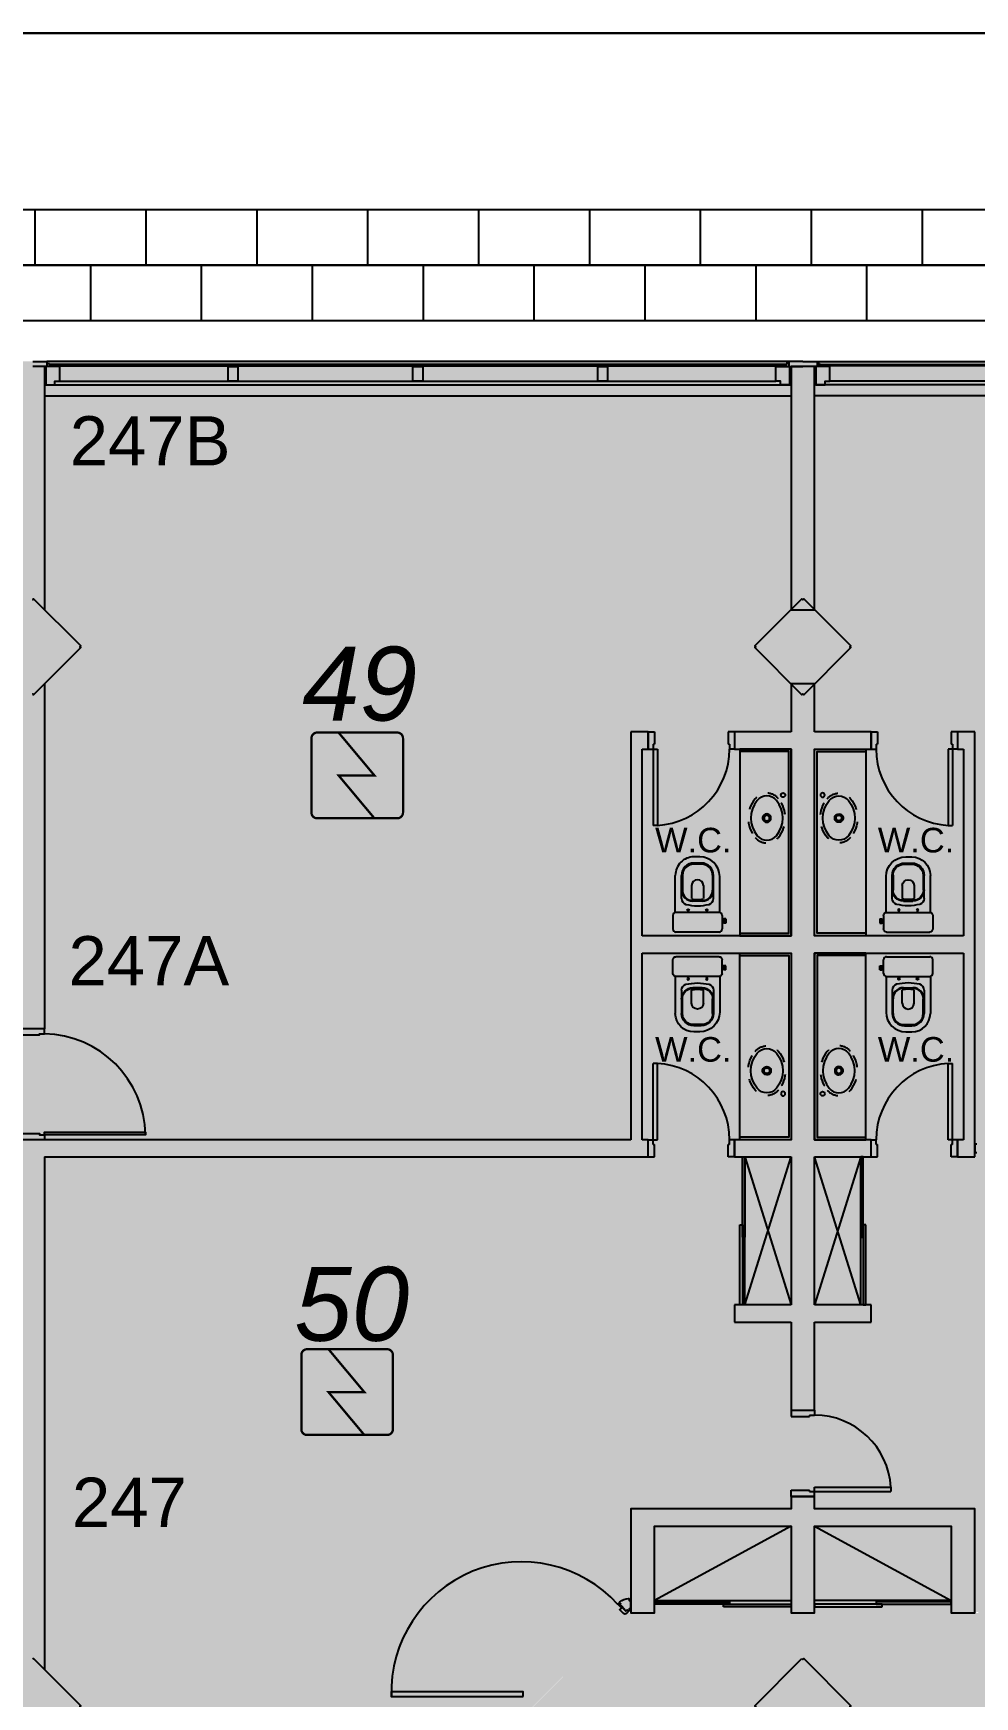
# Model space of a CAD drawing. Header units: metres. Extents: x -331 to 2982, y 362 to 2539.
# Drawn here: x 857.75 to 865.39, y 1926.89 to 1940.39 of the extents above; entities that cross this region are included whole.
import ezdxf

# ---------------------------------------------------------------- set-up
doc = ezdxf.new("R2010")
doc.units = ezdxf.units.M
doc.linetypes.add('XR_BL2_3 PAV$0$CONTINUOUS', pattern=[0])
doc.linetypes.add('XR_BL2_3 PAV$0$HIDDEN', pattern=[0.375, 0.25, -0.125])
doc.layers.add('_corredores', color=251, linetype='Continuous', plot=False)
doc.layers.add('_salas', color=251, linetype='Continuous', plot=False)
for name, color, linetype in [('ALV', 251, 'Continuous'), ('CX', 251, 'Continuous'), ('Det', 251, 'Continuous'), ('DET. FUMAÇA', 1, 'Continuous'), ('Detector_antigo', 84, 'Continuous'), ('Est', 251, 'Continuous'), ('Mob', 251, 'Continuous'), ('Texto_Salas', 251, 'Continuous'), ('vid', 251, 'Continuous')]:
    doc.layers.add(name, color=color, linetype=linetype)
doc.layers.add('Botoeira_antiga', color=74, linetype='Continuous', lineweight=30)
doc.styles.add('ARIAL', font='arial.ttf')
doc.styles.add('X3G_ENTITY_1416BAE9', font='arial.ttf', dxfattribs={"height": 0.6})
doc.styles.add('X3G_ENTITY_142281B2', font='arial.ttf', dxfattribs={"height": 0.4})
doc.styles.add('X3G_ENTITY_142281B3', font='arial.ttf', dxfattribs={"height": 0.4})
doc.styles.add('X3G_ENTITY_142281B4', font='arial.ttf', dxfattribs={"height": 0.4})

# ---------------------------------------------------------------- blocks, each defined once
blk = doc.blocks.new('XR_BL2_3 PAV$0$VOG13')
at = {"layer": 'Mob'}
for p, q in [((-23, -8.8), (-21.5, -8.8)), ((-23, -12.2), (-23, -8.8)), ((-23, -12.2), (-21.5, -12.2)), ((-21.5, -12.2), (-21.5, -8.8)), ((-21.5, -9), (-20, -9)), ((-21.5, -12), (-20, -12)), ((-20, -15), (-20, -4)), ((-17.5, -1.5), (17.5, -1.5)), ((20, -15), (20, -4)), ((-18, -17.4), (-18, -46.5)), ((-17.5, -17.5), (17.5, -17.5)), ((-3.8, -26.7), (3.8, -26.7)), ((18, -17.4), (18, -47.5)), ((-13, -28.6), (-13, -35.9)), ((-13, -35.9), (-13, -47.5)), ((-12.2, -47.6), (-12.2, -35.6)), ((-4.8, -39.2), (-4.8, -28.6)), ((-3.8, -27.1), (3.8, -27.1)), ((4.8, -39.2), (4.8, -28.6)), ((12.2, -47.6), (12.2, -35.6)), ((13, -28.6), (13, -35.9)), ((13, -35.9), (13, -47.5)), ((-3.3, -56.6), (3.2, -56.6)), ((-3, -57.5), (3, -57.5)), ((-2, -62.5), (3, -62.5))]:
    blk.add_line(p, q, dxfattribs=at)
for centre in [(-7.5, -19.4), (7.5, -19.4)]:
    blk.add_circle(centre, 0.75, dxfattribs=at)
for centre, radius, start, end in [((-17.5, -4), 2.5, 90, 180), ((17.5, -4), 2.5, 0, 90), ((-17.5, -15), 2.5, 180, 270), ((-7.8, -28.7), 5.19, 109.3784, 179.5279), ((-3.8, -35.9), 9.2, 90, 180), ((5.6, -107.1), 84.6, 93.7724, 100.2788), ((-5.6, -107.1), 84.6, 79.7212, 86.2276), ((3.8, -35.9), 9.2, 0, 90), ((7.8, -28.7), 5.19, 0.4721, 70.6216), ((17.5, -15), 2.5, 270, 0), ((-3.8, -35.6), 8.5, 90, 180), ((-0.9, -40.3), 12.4, 85.9075, 108.4979), ((0, -39.2), 4.8, 180, 0), ((0.9, -40.3), 12.4, 71.5021, 94.0925), ((3.8, -35.6), 8.5, 0, 90), ((-2, -46.5), 16, 180, 270), ((-3, -47.5), 10, 180, 270), ((-3.3, -47.6), 9, 180, 270), ((3, -47.5), 10, 270, 0), ((3, -47.5), 15, 270, 0), ((3.2, -47.6), 9, 270, 0)]:
    blk.add_arc(centre, radius, start, end, dxfattribs=at)
blk = doc.blocks.new('XR_BL2_3 PAV$0$CUB_EMB_L5917')
at = {"layer": 'Mob', "linetype": 'XR_BL2_3 PAV$0$HIDDEN', "ltscale": 0.05}
for points in [[(-0.157, 0.292, 0.471699), (-0.157, 0.103)], [(0.157, 0.292, 0.358975), (-0.157, 0.292)], [(0.157, 0.103, 0.472393), (0.157, 0.292)], [(-0.157, 0.103, 0.359179), (0.157, 0.103)]]:
    blk.add_lwpolyline(points, format="xyb", dxfattribs=at)
at = {"layer": 'Mob'}
for points in [[(-0.143, 0.276, 0.471701), (-0.143, 0.119)], [(0.143, 0.276, 0.358974), (-0.143, 0.276)], [(0.143, 0.119, 0.472527), (0.143, 0.276)], [(0, 0.22, 1), (0, 0.175)], [(0, 0.175, 1), (0, 0.22)], [(-0.143, 0.119, 0.359169), (0.143, 0.119)]]:
    blk.add_lwpolyline(points, format="xyb", dxfattribs=at)
blk.add_lwpolyline([(0.034, 0.198, 1.732057), (-0.017, 0.168, 0.577348)], format="xyb", close=True, dxfattribs=at)
blk.add_circle((0.187, 0.065), 0.0175, dxfattribs=at)
blk = doc.blocks.new('Detector de fumaça')
at = {"layer": 'DET. FUMAÇA', "linetype": 'Continuous', "lineweight": 15, "const_width": 0.0187}
blk.add_lwpolyline([(774.599, 539.816), (775.249, 539.816, -0.414214), (775.296, 539.769), (775.296, 539.167, -0.414214), (775.249, 539.12), (774.599, 539.12, -0.414214), (774.553, 539.167), (774.553, 539.769, -0.414214)], format="xyb", close=True, dxfattribs=at)
blk.add_lwpolyline([(774.773, 539.816), (775.064, 539.468), (774.773, 539.468), (775.064, 539.12)], dxfattribs=at)

msp = doc.modelspace()

# ---------------------------------------------------------------- hatches: boundary and pattern name
at = {"layer": '_corredores', "transparency": 33554508}
h = msp.add_hatch(color=256, dxfattribs=at)
h.dxf.hatch_style = 1
h.paths.add_polyline_path([(851.609, 1924.544), (870.379, 1924.544), (870.379, 1926.38), (870.189, 1926.38), (870.189, 1926.577), (870.003, 1926.764), (866.304, 1926.765), (866.288, 1926.731), (866.184, 1926.814), (865.422, 1927.574), (863.994, 1927.574), (862.566, 1927.574), (861.756, 1926.765), (861.72, 1926.765), (861.716, 1926.764), (861.703, 1926.763), (861.685, 1926.763), (858.091, 1926.765), (857.744, 1926.418), (857.397, 1926.765), (853.804, 1926.765), (853.788, 1926.731), (853.684, 1926.814), (852.922, 1927.574), (851.494, 1927.574), (849.748, 1927.574), (849.748, 1926.814), (849.608, 1926.814), (849.608, 1929.894), (841.234, 1929.894), (841.234, 1928.054), (840.474, 1928.054), (840.474, 1927.096), (840.756, 1926.814), (840.374, 1926.432), (840.042, 1926.765), (836.434, 1926.765), (836.419, 1926.731), (836.314, 1926.814), (835.553, 1927.574), (834.124, 1927.574), (832.696, 1927.574), (831.886, 1926.765), (831.85, 1926.765), (831.847, 1926.764), (831.833, 1926.763), (831.815, 1926.763), (828.221, 1926.765), (827.874, 1926.418), (827.528, 1926.765), (823.934, 1926.765), (823.918, 1926.731), (823.814, 1926.814), (823.052, 1927.574), (821.624, 1927.574), (820.195, 1927.574), (819.385, 1926.765), (819.35, 1926.765), (819.346, 1926.764), (819.333, 1926.763), (819.315, 1926.763), (815.721, 1926.765), (815.374, 1926.418), (815.027, 1926.765), (811.434, 1926.765), (811.418, 1926.731), (811.314, 1926.814), (810.552, 1927.574), (809.124, 1927.574), (807.695, 1927.574), (806.886, 1926.765), (806.85, 1926.765), (806.846, 1926.764), (806.833, 1926.763), (806.815, 1926.763), (803.221, 1926.765), (802.874, 1926.418), (802.527, 1926.765), (798.934, 1926.765), (798.918, 1926.731), (798.814, 1926.814), (798.052, 1927.574), (796.624, 1927.574), (795.195, 1927.574), (794.386, 1926.765), (794.35, 1926.765), (794.346, 1926.764), (794.333, 1926.763), (794.315, 1926.763), (790.721, 1926.765), (790.374, 1926.418), (790.027, 1926.765), (786.434, 1926.765), (786.418, 1926.731), (786.314, 1926.814), (785.552, 1927.574), (784.124, 1927.574), (782.696, 1927.574), (781.886, 1926.765), (781.85, 1926.765), (781.846, 1926.764), (781.833, 1926.763), (781.815, 1926.763), (778.221, 1926.765), (777.874, 1926.418), (777.527, 1926.765), (773.934, 1926.765), (773.918, 1926.731), (773.814, 1926.814), (773.052, 1927.574), (771.624, 1927.574), (770.196, 1927.574), (769.386, 1926.765), (769.35, 1926.765), (769.347, 1926.764), (769.333, 1926.763), (769.315, 1926.763), (765.615, 1926.764), (765.429, 1926.577), (765.429, 1926.38), (765.239, 1926.38), (765.239, 1924.544), (770.084, 1924.544), (770.084, 1914.631), (770.394, 1914.631), (770.394, 1905.511), (765.009, 1905.511), (765.009, 1910.811), (763.809, 1910.811), (763.809, 1905.511), (755.909, 1905.511), (755.909, 1910.811), (754.809, 1910.811), (754.809, 1905.511), (746.059, 1905.511), (746.059, 1901.896), (748.429, 1901.896), (748.429, 1903.596), (748.029, 1903.596), (748.029, 1903.796), (754.454, 1903.796), (754.454, 1903.596), (754.129, 1903.596), (754.129, 1901.896), (754.454, 1901.896), (754.454, 1901.696), (754.454, 1901.171), (757.954, 1901.171), (757.954, 1903.571), (757.954, 1903.771), (768.009, 1903.771), (768.009, 1903.751), (768.814, 1903.751), (768.814, 1895.791), (767.984, 1895.791), (767.984, 1895.771), (762.344, 1895.771), (761.069, 1895.771), (761.069, 1893.046), (754.154, 1893.046), (752.479, 1893.046), (752.479, 1860.521), (752.479, 1859.096), (752.479, 1857.621), (754.079, 1857.621), (754.079, 1860.546), (753.904, 1860.546), (753.904, 1863.421), (754.169, 1863.421), (754.169, 1887.631), (760.804, 1887.631), (760.804, 1887.721), (768.909, 1887.721), (770.309, 1887.721), (771.909, 1887.721), (773.009, 1887.721), (775.859, 1887.721), (775.859, 1886.621), (777.159, 1886.621), (777.159, 1887.721), (788.759, 1887.721), (788.759, 1886.621), (790.059, 1886.621), (790.059, 1887.721), (802.309, 1887.721), (804.009, 1887.721), (844.959, 1887.721), (844.959, 1887.896), (845.259, 1887.896), (845.259, 1887.543), (845.259, 1863.221), (807.109, 1863.221), (807.109, 1860.671), (807.109, 1860.571), (806.556, 1860.571), (806.556, 1858.751), (806.556, 1855.871), (806.556, 1855.143), (807.956, 1855.143), (807.956, 1857.121), (809.134, 1857.121), (809.134, 1860.671), (845.259, 1860.671), (845.259, 1855.977), (846.384, 1855.977), (846.384, 1856.871), (846.034, 1856.871), (846.034, 1856.971), (846.434, 1856.971), (846.434, 1860.671), (849.184, 1860.671), (849.184, 1856.971), (849.584, 1856.971), (849.584, 1856.871), (849.234, 1856.871), (849.234, 1855.977), (850.459, 1855.977), (850.459, 1860.671), (859.459, 1860.671), (859.459, 1863.221), (849.559, 1863.221), (849.559, 1888.221), (849.659, 1888.221), (849.659, 1887.721), (854.289, 1887.721), (854.289, 1895.621), (859.259, 1895.621), (859.259, 1905.521), (857.359, 1905.521), (857.359, 1905.621), (858.034, 1905.621), (858.034, 1908.221), (853.709, 1908.221), (853.709, 1908.184), (853.609, 1908.184), (853.609, 1910.121), (850.859, 1910.121), (850.86, 1912.861), (849.659, 1912.861), (849.659, 1908.921), (852.409, 1908.921), (852.409, 1903.771), (852.409, 1895.701), (852.409, 1890.371), (849.559, 1890.371), (849.559, 1908.921), (849.559, 1912.961), (852.259, 1912.961), (852.259, 1914.631), (851.609, 1914.631)])
h.paths.add_polyline_path([(845.929, 1914.631), (846.006, 1914.631), (846.006, 1905.511), (844.999, 1905.511), (844.999, 1909.911), (845.009, 1910.811), (843.809, 1910.811), (843.809, 1905.511), (835.009, 1905.511), (835.009, 1910.811), (833.809, 1910.811), (833.809, 1905.511), (825.009, 1905.511), (825.009, 1910.811), (823.809, 1910.811), (823.809, 1905.511), (815.009, 1905.511), (815.009, 1910.811), (813.809, 1910.811), (813.809, 1905.511), (805.009, 1905.511), (805.009, 1910.811), (803.809, 1910.811), (803.809, 1905.511), (795.009, 1905.511), (795.009, 1910.811), (793.809, 1910.811), (793.809, 1905.511), (785.009, 1905.511), (785.009, 1910.811), (783.809, 1910.811), (783.809, 1905.511), (775.009, 1905.511), (775.009, 1910.811), (773.979, 1910.811), (773.979, 1905.511), (773.194, 1905.511), (773.194, 1914.631), (773.124, 1914.631), (773.124, 1920.111), (775.144, 1920.111), (775.144, 1921.611), (775.124, 1921.611), (775.124, 1922.031), (773.624, 1922.031), (773.624, 1921.611), (773.164, 1921.611), (773.164, 1924.544), (845.929, 1924.543), (845.929, 1921.611), (845.469, 1921.611), (845.469, 1922.031), (843.969, 1922.031), (843.969, 1921.611), (843.949, 1920.111), (845.929, 1920.111)], flags=16)
h.paths.add_polyline_path([(851.494, 1926.432), (851.112, 1926.814), (851.494, 1927.196), (851.876, 1926.814)], flags=16)
h.paths.add_polyline_path([(845.244, 1926.432), (844.862, 1926.814), (845.244, 1927.196), (845.626, 1926.814)], flags=16)
h.paths.add_polyline_path([(845.119, 1903.801), (845.119, 1895.821), (845.259, 1895.821), (845.259, 1890.321), (839.659, 1890.321), (775.859, 1890.321), (772.984, 1890.321), (772.984, 1895.791), (771.754, 1895.791), (771.754, 1903.746), (773.099, 1903.746), (773.099, 1903.801)], flags=16)
h.paths.add_polyline_path([(834.506, 1926.814), (834.124, 1926.432), (833.742, 1926.814), (834.124, 1927.196)], flags=16)
h.paths.add_polyline_path([(863.612, 1926.814), (863.994, 1927.196), (864.376, 1926.814), (863.994, 1926.432)], flags=16)
h.paths.add_polyline_path([(845.259, 1895.821), (845.259, 1890.321), (839.659, 1890.321), (775.859, 1890.321), (772.984, 1890.321), (772.984, 1895.821), (775.859, 1895.821), (839.659, 1895.821)], flags=0)
h.paths.add_polyline_path([(822.006, 1926.814), (821.624, 1926.432), (821.242, 1926.814), (821.624, 1927.196)], flags=16)
h.paths.add_polyline_path([(809.506, 1926.814), (809.124, 1926.432), (808.742, 1926.814), (809.124, 1927.196)], flags=16)
h.paths.add_polyline_path([(797.006, 1926.814), (796.624, 1926.432), (796.242, 1926.814), (796.624, 1927.196)], flags=16)
h.paths.add_polyline_path([(784.506, 1926.814), (784.124, 1926.432), (783.742, 1926.814), (784.124, 1927.196)], flags=16)
h.paths.add_polyline_path([(772.006, 1926.814), (771.624, 1926.432), (771.242, 1926.814), (771.624, 1927.196)], flags=16)
edge = h.paths.add_edge_path(flags=16)
edge.add_line((767.555, 1893.924), (767.408, 1893.821))
edge.add_line((767.408, 1893.821), (767.203, 1894.065))
edge.add_line((767.203, 1894.065), (766.309, 1893.171))
edge.add_arc((765.909, 1892.771), 0.565, -45, 45, ccw=False)
edge.add_line((766.309, 1892.372), (767.203, 1891.477))
edge.add_line((767.203, 1891.477), (767.408, 1891.721))
edge.add_line((767.408, 1891.721), (767.555, 1891.618))
edge.add_arc((765.909, 1892.771), 2.01, 35, 325, ccw=False)
at = {"layer": '_salas', "transparency": 33554559}
h = msp.add_hatch(color=256, dxfattribs=at)
h.dxf.hatch_style = 1
h.paths.add_polyline_path([(870.379, 1937.729), (851.629, 1937.729), (851.629, 1939.284), (851.299, 1939.284), (851.299, 1937.729), (840.564, 1937.729), (840.564, 1939.284), (840.234, 1939.284), (840.234, 1937.729), (765.239, 1937.729), (765.239, 1926.38), (765.429, 1926.38), (765.429, 1926.577), (765.615, 1926.764), (769.35, 1926.765), (769.383, 1926.773), (769.434, 1926.814), (770.192, 1927.57), (770.205, 1927.583), (770.229, 1927.574), (771.624, 1927.574), (773.019, 1927.574), (773.043, 1927.583), (773.056, 1927.57), (773.814, 1926.814), (773.866, 1926.773), (773.898, 1926.765), (777.527, 1926.765), (777.867, 1926.425), (777.874, 1926.432), (778.221, 1926.765), (781.85, 1926.765), (781.882, 1926.773), (781.934, 1926.814), (782.692, 1927.57), (782.705, 1927.583), (782.729, 1927.574), (784.124, 1927.574), (785.519, 1927.574), (785.543, 1927.583), (785.556, 1927.57), (786.314, 1926.814), (786.365, 1926.773), (786.398, 1926.765), (790.027, 1926.765), (790.367, 1926.425), (790.374, 1926.432), (790.721, 1926.765), (794.35, 1926.765), (794.382, 1926.773), (794.434, 1926.814), (795.191, 1927.57), (795.205, 1927.583), (795.229, 1927.574), (796.624, 1927.574), (798.019, 1927.574), (798.043, 1927.583), (798.056, 1927.57), (798.814, 1926.814), (798.865, 1926.773), (798.898, 1926.765), (802.527, 1926.765), (802.867, 1926.425), (802.874, 1926.432), (803.221, 1926.765), (806.85, 1926.765), (806.882, 1926.773), (806.934, 1926.814), (807.691, 1927.57), (807.705, 1927.583), (807.729, 1927.574), (809.124, 1927.574), (810.519, 1927.574), (810.543, 1927.583), (810.556, 1927.57), (811.314, 1926.814), (811.365, 1926.773), (811.398, 1926.765), (815.027, 1926.765), (815.367, 1926.425), (815.374, 1926.432), (815.721, 1926.765), (819.35, 1926.765), (819.382, 1926.773), (819.434, 1926.814), (820.191, 1927.57), (820.204, 1927.583), (820.229, 1927.574), (821.624, 1927.574), (823.019, 1927.574), (823.043, 1927.583), (823.056, 1927.57), (823.814, 1926.814), (823.865, 1926.773), (823.898, 1926.765), (827.528, 1926.765), (827.867, 1926.425), (827.874, 1926.432), (828.221, 1926.765), (831.85, 1926.765), (831.883, 1926.773), (831.935, 1926.814), (832.692, 1927.57), (832.705, 1927.583), (832.729, 1927.574), (834.124, 1927.574), (835.519, 1927.574), (835.544, 1927.583), (835.557, 1927.57), (836.314, 1926.814), (836.366, 1926.773), (836.398, 1926.765), (840.042, 1926.765), (840.374, 1926.432), (840.756, 1926.814), (840.474, 1927.096), (840.474, 1928.054), (841.234, 1928.054), (841.234, 1929.894), (849.608, 1929.894), (849.608, 1926.814), (849.748, 1926.814), (849.748, 1927.574), (851.494, 1927.574), (852.889, 1927.574), (852.913, 1927.583), (852.926, 1927.57), (853.684, 1926.814), (853.736, 1926.773), (853.768, 1926.765), (857.397, 1926.765), (857.737, 1926.425), (857.744, 1926.432), (858.091, 1926.765), (861.72, 1926.765), (861.752, 1926.773), (861.804, 1926.814), (862.562, 1927.57), (862.575, 1927.583), (862.599, 1927.574), (863.994, 1927.574), (865.389, 1927.574), (865.413, 1927.583), (865.426, 1927.57), (866.184, 1926.814), (866.235, 1926.773), (866.268, 1926.765), (870.003, 1926.764), (870.189, 1926.577), (870.189, 1926.38), (870.379, 1926.38), (870.379, 1926.38)])
h = msp.add_hatch(color=256, dxfattribs=at)
h.dxf.hatch_style = 1
h.paths.add_polyline_path([(834.124, 1927.196), (833.742, 1926.814), (834.124, 1926.432), (834.506, 1926.814)])
h.paths.add_polyline_path([(845.626, 1926.814), (845.244, 1927.196), (844.862, 1926.814), (845.244, 1926.432)])
h.paths.add_polyline_path([(851.876, 1926.814), (851.494, 1927.196), (851.112, 1926.814), (851.494, 1926.432)])
h.paths.add_polyline_path([(864.376, 1926.814), (863.994, 1927.196), (863.612, 1926.814), (863.994, 1926.432)])

# ---------------------------------------------------------------- linework, layer by layer
at = {"layer": 'ALV', "color": 251}
for p, q in [((857.839, 1937.689), (857.839, 1935.715)), ((857.839, 1935.113), (857.839, 1932.314)), ((863.899, 1935.113), (863.899, 1934.724)), ((864.089, 1935.113), (863.899, 1935.113)), ((864.089, 1934.724), (864.089, 1935.113)), ((862.739, 1934.724), (862.599, 1934.724)), ((862.599, 1934.724), (862.599, 1931.414)), ((862.739, 1934.584), (862.739, 1934.724)), ((863.899, 1934.724), (863.439, 1934.724)), ((863.439, 1934.724), (863.439, 1934.584)), ((864.549, 1934.724), (864.089, 1934.724)), ((864.549, 1934.584), (864.549, 1934.724)), ((865.389, 1934.724), (865.249, 1934.724)), ((865.249, 1934.724), (865.249, 1934.584)), ((865.389, 1931.274), (865.389, 1934.724)), ((862.689, 1933.069), (862.689, 1934.584)), ((862.689, 1934.584), (862.739, 1934.584)), ((863.439, 1934.584), (863.899, 1934.584)), ((863.899, 1934.584), (863.899, 1933.069)), ((864.089, 1933.069), (864.089, 1934.584)), ((864.089, 1934.584), (864.549, 1934.584)), ((865.249, 1934.584), (865.299, 1934.584)), ((865.299, 1934.584), (865.299, 1933.069)), ((863.899, 1933.069), (862.689, 1933.069)), ((865.299, 1933.069), (864.089, 1933.069)), ((862.689, 1931.414), (862.689, 1932.929)), ((862.689, 1932.929), (863.899, 1932.929)), ((863.899, 1932.929), (863.899, 1931.414)), ((864.089, 1931.414), (864.089, 1932.929)), ((864.089, 1932.929), (865.299, 1932.929)), ((865.299, 1932.929), (865.299, 1931.414)), ((857.839, 1932.314), (857.649, 1932.314)), ((862.599, 1931.414), (857.649, 1931.414)), ((862.739, 1931.414), (862.689, 1931.414)), ((862.739, 1931.274), (862.739, 1931.414)), ((863.899, 1931.414), (863.439, 1931.414)), ((863.439, 1931.414), (863.439, 1931.274)), ((864.549, 1931.414), (864.089, 1931.414)), ((864.549, 1931.274), (864.549, 1931.414)), ((865.299, 1931.414), (865.249, 1931.414)), ((865.249, 1931.414), (865.249, 1931.274)), ((857.839, 1931.274), (862.739, 1931.274)), ((857.839, 1931.274), (857.839, 1927.115)), ((863.439, 1931.274), (863.899, 1931.274)), ((863.899, 1931.274), (863.899, 1930.074)), ((864.089, 1930.074), (864.089, 1931.274)), ((864.089, 1931.274), (864.549, 1931.274)), ((865.249, 1931.274), (865.389, 1931.274)), ((863.899, 1930.074), (863.439, 1930.074)), ((863.439, 1930.074), (863.439, 1929.934)), ((864.549, 1930.074), (864.089, 1930.074)), ((864.549, 1929.934), (864.549, 1930.074)), ((863.439, 1929.934), (863.899, 1929.934)), ((863.899, 1929.934), (863.899, 1929.219)), ((864.089, 1929.219), (864.089, 1929.934)), ((864.089, 1929.934), (864.549, 1929.934)), ((863.899, 1929.219), (864.089, 1929.219))]:
    msp.add_line(p, q, dxfattribs=at)
msp.add_lwpolyline([(864.089, 1935.715), (864.089, 1937.689), (863.899, 1937.689), (863.899, 1937.689), (863.899, 1935.715)], close=True, dxfattribs=at)
msp.add_lwpolyline([(863.994, 1927.574), (864.089, 1927.574), (864.089, 1928.279), (865.199, 1928.279), (865.199, 1927.574), (865.389, 1927.574), (865.389, 1928.419), (864.089, 1928.419), (864.089, 1928.519), (863.899, 1928.519), (863.899, 1928.419), (862.599, 1928.419), (862.599, 1927.574), (862.789, 1927.574), (862.789, 1928.279), (863.899, 1928.279), (863.899, 1927.574), (863.994, 1927.574)], dxfattribs=at)
at = {"layer": 'Botoeira_antiga'}
msp.add_line((871.635, 1940.392), (763.393, 1940.392), dxfattribs=at)
at = {"layer": 'CX', "color": 251, "linetype": 'ByBlock', "ltscale": 0.1}
for p, q in [((857.744, 1937.729), (857.859, 1937.729)), ((857.859, 1937.729), (857.859, 1937.689)), ((857.859, 1937.714), (857.879, 1937.714)), ((857.879, 1937.714), (857.879, 1937.688)), ((863.879, 1937.714), (863.859, 1937.714)), ((863.859, 1937.714), (863.859, 1937.688)), ((863.994, 1937.729), (863.879, 1937.729)), ((863.879, 1937.729), (863.879, 1937.689)), ((863.994, 1937.729), (864.109, 1937.729)), ((864.109, 1937.729), (864.109, 1937.689)), ((864.109, 1937.714), (864.129, 1937.714)), ((864.129, 1937.714), (864.129, 1937.688)), ((857.859, 1937.689), (857.744, 1937.689)), ((863.879, 1937.689), (863.994, 1937.689)), ((864.109, 1937.689), (863.994, 1937.689))]:
    msp.add_line(p, q, dxfattribs=at)
at = {"layer": 'CX', "color": 251}
for p, q in [((863.879, 1937.729), (857.859, 1937.729)), ((864.109, 1937.729), (870.379, 1937.729)), ((857.849, 1937.685), (857.849, 1937.539)), ((857.849, 1937.539), (857.849, 1937.685)), ((863.889, 1937.539), (863.889, 1937.685)), ((863.889, 1937.685), (863.889, 1937.539)), ((864.099, 1937.685), (864.099, 1937.539)), ((864.099, 1937.539), (864.099, 1937.685)), ((857.839, 1937.449), (863.899, 1937.449)), ((870.099, 1937.449), (864.089, 1937.449)), ((862.739, 1934.724), (862.739, 1934.584)), ((862.739, 1934.724), (862.789, 1934.724)), ((862.789, 1934.724), (862.789, 1934.624)), ((863.389, 1934.724), (863.389, 1934.624)), ((863.439, 1934.724), (863.389, 1934.724)), ((863.439, 1934.724), (863.439, 1934.584)), ((864.549, 1934.724), (864.599, 1934.724)), ((864.549, 1934.724), (864.549, 1934.584)), ((864.599, 1934.724), (864.599, 1934.624)), ((865.249, 1934.724), (865.199, 1934.724)), ((865.199, 1934.724), (865.199, 1934.624)), ((865.249, 1934.724), (865.249, 1934.584)), ((862.779, 1934.624), (862.789, 1934.624)), ((862.779, 1934.624), (862.779, 1934.584)), ((863.399, 1934.624), (863.389, 1934.624)), ((863.399, 1934.624), (863.399, 1934.584)), ((864.589, 1934.624), (864.589, 1934.584)), ((864.589, 1934.624), (864.599, 1934.624)), ((865.209, 1934.624), (865.199, 1934.624)), ((865.209, 1934.624), (865.209, 1934.584)), ((862.739, 1934.584), (862.779, 1934.584)), ((862.779, 1934.584), (862.779, 1933.965)), ((862.779, 1934.584), (862.814, 1934.584)), ((862.814, 1934.584), (862.814, 1933.965)), ((863.439, 1934.584), (863.399, 1934.584)), ((864.549, 1934.584), (864.589, 1934.584)), ((865.209, 1934.584), (865.174, 1934.584)), ((865.174, 1934.584), (865.174, 1933.965)), ((865.249, 1934.584), (865.209, 1934.584)), ((865.209, 1934.584), (865.209, 1933.965)), ((862.814, 1933.965), (862.779, 1933.965)), ((865.174, 1933.965), (865.209, 1933.965)), ((862.814, 1932.033), (862.779, 1932.033)), ((862.779, 1931.414), (862.779, 1932.033)), ((862.814, 1931.414), (862.814, 1932.033)), ((865.174, 1931.414), (865.174, 1932.033)), ((865.174, 1932.033), (865.209, 1932.033)), ((865.209, 1931.414), (865.209, 1932.033)), ((862.739, 1931.414), (862.779, 1931.414)), ((862.739, 1931.274), (862.739, 1931.414)), ((862.779, 1931.374), (862.779, 1931.414)), ((862.779, 1931.414), (862.814, 1931.414)), ((862.779, 1931.374), (862.789, 1931.374)), ((862.789, 1931.274), (862.789, 1931.374)), ((863.399, 1931.374), (863.389, 1931.374)), ((863.389, 1931.274), (863.389, 1931.374)), ((863.399, 1931.374), (863.399, 1931.414)), ((863.439, 1931.414), (863.399, 1931.414)), ((863.439, 1931.274), (863.439, 1931.414)), ((864.549, 1931.274), (864.549, 1931.414)), ((864.549, 1931.414), (864.589, 1931.414)), ((864.589, 1931.374), (864.589, 1931.414)), ((864.589, 1931.374), (864.599, 1931.374)), ((864.599, 1931.274), (864.599, 1931.374)), ((865.209, 1931.414), (865.174, 1931.414)), ((865.199, 1931.274), (865.199, 1931.374)), ((865.209, 1931.374), (865.199, 1931.374)), ((865.209, 1931.374), (865.209, 1931.414)), ((865.249, 1931.414), (865.209, 1931.414)), ((865.249, 1931.274), (865.249, 1931.414)), ((862.739, 1931.274), (862.789, 1931.274)), ((863.439, 1931.274), (863.389, 1931.274)), ((864.549, 1931.274), (864.599, 1931.274)), ((865.249, 1931.274), (865.199, 1931.274)), ((863.899, 1929.219), (864.089, 1929.219)), ((863.899, 1929.219), (863.899, 1929.169)), ((864.089, 1929.219), (864.089, 1929.179)), ((863.899, 1929.169), (864.049, 1929.169)), ((864.049, 1929.179), (864.049, 1929.169)), ((864.049, 1929.179), (864.089, 1929.179)), ((863.899, 1928.569), (864.049, 1928.569)), ((863.899, 1928.519), (863.899, 1928.569)), ((863.899, 1928.519), (864.089, 1928.519)), ((864.049, 1928.559), (864.049, 1928.569)), ((864.049, 1928.559), (864.089, 1928.559)), ((864.089, 1928.594), (864.708, 1928.594)), ((864.089, 1928.559), (864.089, 1928.594)), ((864.089, 1928.559), (864.708, 1928.559)), ((864.089, 1928.519), (864.089, 1928.559)), ((864.708, 1928.594), (864.708, 1928.559))]:
    msp.add_line(p, q, dxfattribs=at)
for points in [[(857.964, 1937.688), (857.885, 1937.688), (857.849, 1937.688), (857.849, 1937.539), (857.879, 1937.539), (857.879, 1937.54), (857.924, 1937.54), (857.924, 1937.568), (857.964, 1937.568)], [(859.329, 1937.688), (859.409, 1937.688), (859.409, 1937.568), (859.329, 1937.568)], [(860.829, 1937.688), (860.909, 1937.688), (860.909, 1937.568), (860.829, 1937.568)], [(862.329, 1937.688), (862.409, 1937.688), (862.409, 1937.568), (862.329, 1937.568)], [(863.774, 1937.688), (863.853, 1937.688), (863.889, 1937.688), (863.889, 1937.539), (863.859, 1937.539), (863.859, 1937.54), (863.814, 1937.54), (863.814, 1937.568), (863.774, 1937.568)], [(864.214, 1937.688), (864.135, 1937.688), (864.099, 1937.688), (864.099, 1937.539), (864.129, 1937.539), (864.129, 1937.54), (864.174, 1937.54), (864.174, 1937.568), (864.214, 1937.568)], [(857.649, 1932.314), (857.649, 1932.264), (857.799, 1932.264), (857.799, 1932.274), (857.839, 1932.274), (857.839, 1932.314)], [(857.649, 1931.414), (857.649, 1931.464), (857.799, 1931.464), (857.799, 1931.454), (857.839, 1931.454), (857.839, 1931.414)], [(857.839, 1931.454), (857.839, 1931.474), (858.659, 1931.474), (858.659, 1931.454)], [(861.724, 1926.895), (861.724, 1926.933), (860.654, 1926.933), (860.654, 1926.895)]]:
    msp.add_lwpolyline(points, close=True, dxfattribs=at)
at = {"layer": 'CX', "color": 251, "linetype": 'Continuous'}
msp.add_lwpolyline([(865.407, 1931.379), (865.389, 1931.379), (865.389, 1931.313), (865.389, 1931.309), (865.407, 1931.309)], dxfattribs=at)
at = {"layer": 'CX', "color": 251, "linetype": 'XR_BL2_3 PAV$0$CONTINUOUS'}
msp.add_lwpolyline([(862.493, 1927.643, -0.414214), (862.493, 1927.646), (862.502, 1927.655, -0.414214), (862.509, 1927.655), (862.517, 1927.648), (862.514, 1927.645), (862.513, 1927.646), (862.515, 1927.648), (862.508, 1927.654, 0.414214), (862.503, 1927.654), (862.494, 1927.645, 0.414214), (862.494, 1927.645), (862.499, 1927.64), (862.501, 1927.642, -0.414214), (862.503, 1927.642), (862.557, 1927.587), (862.568, 1927.597), (862.574, 1927.59, -0.422579), (862.575, 1927.583), (862.562, 1927.57, -0.414214), (862.538, 1927.57), (862.509, 1927.6, -0.414214), (862.509, 1927.602), (862.514, 1927.608), (862.515, 1927.605), (862.519, 1927.609), (862.516, 1927.61), (862.522, 1927.615), (862.494, 1927.643)], format="xyb", dxfattribs=at)
at = {"layer": 'CX', "color": 251}
msp.add_lwpolyline([(862.599, 1927.659, -0.414214), (862.598, 1927.658), (862.597, 1927.658), (862.597, 1927.659, 0.414214), (862.595, 1927.661), (862.594, 1927.661), (862.594, 1927.641), (862.594, 1927.621), (862.595, 1927.621, 0.414214), (862.597, 1927.622), (862.597, 1927.623), (862.598, 1927.623, -0.414214), (862.599, 1927.623), (862.599, 1927.606), (862.584, 1927.606), (862.584, 1927.595, -0.668179), (862.575, 1927.591), (862.567, 1927.599), (862.557, 1927.589), (862.545, 1927.601, -0.414214), (862.545, 1927.601), (862.545, 1927.602), (862.546, 1927.601, 0.414214), (862.549, 1927.601), (862.55, 1927.603), (862.521, 1927.631), (862.52, 1927.63, 0.414214), (862.52, 1927.627), (862.521, 1927.627), (862.52, 1927.626, -0.414214), (862.519, 1927.626), (862.507, 1927.638), (862.518, 1927.649), (862.51, 1927.657, -0.441105), (862.51, 1927.664, -0.152372), (862.578, 1927.692, -0.441105), (862.584, 1927.687), (862.584, 1927.676), (862.599, 1927.676)], format="xyb", close=True, dxfattribs=at)
for centre, radius, start, end in [((862.779, 1934.584), 0.62, 273.2362, 0), ((865.209, 1934.584), 0.62, 180, 266.7638), ((857.823, 1931.438), 0.836, 1.0931, 88.9069), ((862.779, 1931.414), 0.62, 0, 86.7638), ((865.209, 1931.414), 0.62, 93.2362, 180), ((864.089, 1928.559), 0.62, 3.2362, 90), ((861.711, 1926.932), 1.057, 42.2667, 181.8592)]:
    msp.add_arc(centre, radius, start, end, dxfattribs=at)
at = {"layer": 'Det', "color": 251}
for p, q in [((851.619, 1938.961), (871.239, 1938.961)), ((857.764, 1938.511), (857.764, 1938.961)), ((858.664, 1938.511), (858.664, 1938.961)), ((859.564, 1938.511), (859.564, 1938.961)), ((860.464, 1938.511), (860.464, 1938.961)), ((861.364, 1938.511), (861.364, 1938.961)), ((862.264, 1938.511), (862.264, 1938.961)), ((863.164, 1938.511), (863.164, 1938.961)), ((864.064, 1938.511), (864.064, 1938.961)), ((864.964, 1938.511), (864.964, 1938.961)), ((851.619, 1938.511), (871.239, 1938.511)), ((851.784, 1938.511), (871.144, 1938.511)), ((851.989, 1938.511), (871.089, 1938.511)), ((852.334, 1938.511), (871.089, 1938.511)), ((852.389, 1938.511), (871.144, 1938.511)), ((858.214, 1938.061), (858.214, 1938.511)), ((859.114, 1938.061), (859.114, 1938.511)), ((860.014, 1938.061), (860.014, 1938.511)), ((860.914, 1938.061), (860.914, 1938.511)), ((861.814, 1938.061), (861.814, 1938.511)), ((862.714, 1938.061), (862.714, 1938.511)), ((863.614, 1938.061), (863.614, 1938.511)), ((864.514, 1938.061), (864.514, 1938.511)), ((851.619, 1938.061), (870.789, 1938.061)), ((852.119, 1938.061), (870.769, 1938.061)), ((852.464, 1938.061), (870.769, 1938.061)), ((852.519, 1938.061), (870.769, 1938.061))]:
    msp.add_line(p, q, dxfattribs=at)
msp.add_lwpolyline([(871.239, 1938.511), (851.619, 1938.511)], dxfattribs=at)
at = {"layer": 'Est', "color": 251}
for points in [[(857.744, 1935.032), (857.744, 1935.032), (857.751, 1935.025), (858.133, 1935.407), (858.126, 1935.414), (858.133, 1935.421), (857.751, 1935.803), (857.744, 1935.796), (857.744, 1935.796)], [(863.994, 1935.032), (863.994, 1935.032), (863.987, 1935.025), (863.605, 1935.407), (863.612, 1935.414), (863.605, 1935.421), (863.987, 1935.803), (863.994, 1935.796), (863.994, 1935.796)], [(863.994, 1935.032), (864.001, 1935.025), (864.383, 1935.407), (864.376, 1935.414), (864.383, 1935.421), (864.001, 1935.803), (863.994, 1935.796)], [(857.744, 1926.432), (857.751, 1926.425), (858.133, 1926.807), (858.126, 1926.814), (858.133, 1926.821), (857.751, 1927.203), (857.744, 1927.196)]]:
    msp.add_lwpolyline(points, dxfattribs=at)
msp.add_lwpolyline([(863.987, 1927.203), (863.994, 1927.196), (864.001, 1927.203), (864.383, 1926.821), (864.376, 1926.814), (864.383, 1926.807), (864.001, 1926.425), (863.994, 1926.432), (863.987, 1926.425), (863.605, 1926.807), (863.612, 1926.814), (863.605, 1926.821)], close=True, dxfattribs=at)
at = {"layer": 'Mob', "color": 251}
for p, q in [((863.524, 1930.074), (863.899, 1931.274)), ((863.524, 1931.274), (863.899, 1930.074)), ((863.524, 1930.074), (863.524, 1931.274)), ((864.464, 1930.074), (864.089, 1931.274)), ((864.464, 1931.274), (864.089, 1930.074)), ((864.464, 1930.074), (864.464, 1931.274)), ((863.899, 1928.279), (862.789, 1927.674)), ((864.089, 1928.279), (865.199, 1927.674)), ((862.789, 1927.674), (863.899, 1927.674)), ((865.199, 1927.674), (864.089, 1927.674))]:
    msp.add_line(p, q, dxfattribs=at)
for points in [[(863.484, 1933.069), (863.484, 1933.069), (863.899, 1933.069), (863.899, 1934.584), (863.484, 1934.584), (863.484, 1933.069)], [(863.484, 1933.089), (863.879, 1933.089), (863.879, 1934.564), (863.484, 1934.564)], [(864.504, 1933.069), (864.504, 1933.069), (864.089, 1933.069), (864.089, 1934.584), (864.504, 1934.584), (864.504, 1933.069)], [(864.504, 1933.089), (864.109, 1933.089), (864.109, 1934.564), (864.504, 1934.564)], [(863.484, 1932.929), (863.484, 1932.929), (863.899, 1932.929), (863.899, 1931.414), (863.484, 1931.414), (863.484, 1932.929)], [(863.484, 1932.909), (863.879, 1932.909), (863.879, 1931.434), (863.484, 1931.434)], [(864.504, 1932.929), (864.504, 1932.929), (864.089, 1932.929), (864.089, 1931.414), (864.504, 1931.414), (864.504, 1932.929)], [(864.504, 1932.909), (864.109, 1932.909), (864.109, 1931.434), (864.504, 1931.434)]]:
    msp.add_lwpolyline(points, dxfattribs=at)
for points in [[(863.504, 1931.274), (863.524, 1931.274), (863.524, 1930.624), (863.504, 1930.624)], [(864.484, 1931.274), (864.464, 1931.274), (864.464, 1930.624), (864.484, 1930.624)], [(863.484, 1930.724), (863.504, 1930.724), (863.504, 1930.074), (863.484, 1930.074)], [(864.504, 1930.724), (864.484, 1930.724), (864.484, 1930.074), (864.504, 1930.074)], [(862.789, 1927.644), (862.789, 1927.664), (863.399, 1927.664), (863.399, 1927.644)], [(863.349, 1927.624), (863.349, 1927.644), (863.899, 1927.644), (863.899, 1927.624)], [(864.639, 1927.624), (864.639, 1927.644), (864.089, 1927.644), (864.089, 1927.624)], [(865.199, 1927.644), (865.199, 1927.664), (864.589, 1927.664), (864.589, 1927.644)]]:
    msp.add_lwpolyline(points, close=True, dxfattribs=at)
at = {"layer": 'vid', "color": 251}
for p, q in [((857.964, 1937.568), (863.774, 1937.568)), ((870.178, 1937.568), (864.214, 1937.568)), ((857.879, 1937.539), (863.899, 1937.539)), ((870.189, 1937.539), (864.089, 1937.539))]:
    msp.add_line(p, q, dxfattribs=at)
msp.add_lwpolyline([(857.879, 1937.694), (863.859, 1937.694), (863.859, 1937.704), (857.879, 1937.704)], dxfattribs=at)
msp.add_lwpolyline([(870.331, 1937.694), (864.129, 1937.694), (864.129, 1937.704), (870.331, 1937.704)], close=True, dxfattribs=at)

# ---------------------------------------------------------------- block references
at = {"layer": 'DET. FUMAÇA', "linetype": 'Continuous', "lineweight": 0}
for p in [(85.453, 1394.902), (85.371, 1389.898)]:
    msp.add_blockref('Detector de fumaça', p, dxfattribs=at)
at = {"layer": 'Mob', "color": 251}
for p, rotation in [((863.899, 1934.024), 90), ((864.089, 1931.974), 270)]:
    msp.add_blockref('XR_BL2_3 PAV$0$CUB_EMB_L5917', p, dxfattribs=dict(at, rotation=rotation))
at = {"layer": 'Mob', "color": 251, "xscale": -1}
for p, rotation in [((864.089, 1934.024), 270), ((863.899, 1931.974), 90.00000000000001)]:
    msp.add_blockref('XR_BL2_3 PAV$0$CUB_EMB_L5917', p, dxfattribs=dict(at, rotation=rotation))
at = {"layer": 'Mob', "color": 251, "yscale": 0.01000000000021828, "zscale": 0.01000000000021828, "rotation": 180}
for p, xscale in [((863.139, 1933.084), 0.01000000000021828), ((864.849, 1933.084), -0.01000000000021828)]:
    msp.add_blockref('XR_BL2_3 PAV$0$VOG13', p, dxfattribs=dict(at, xscale=xscale))
at = {"layer": 'Mob', "color": 251, "yscale": 0.01000000000021828, "zscale": 0.01000000000021828}
for p, xscale in [((863.139, 1932.914), -0.01000000000021828), ((864.849, 1932.914), 0.01000000000021828)]:
    msp.add_blockref('XR_BL2_3 PAV$0$VOG13', p, dxfattribs=dict(at, xscale=xscale))

# ---------------------------------------------------------------- texts
at = {"layer": 'Detector_antigo', "linetype": 'Continuous', "lineweight": 0, "char_height": 0.6, "attachment_point": 1, "style": 'X3G_ENTITY_1416BAE9'}
for s, insert in [('{\\fArial|b0|i1|c0|p34;49}', (859.931, 1935.415)), ('{\\fArial|b0|i1|c0|p34;50}', (859.867, 1930.382))]:
    msp.add_mtext_dynamic_manual_height_columns(s, width=13.3188, gutter_width=2.5, heights=[0], dxfattribs=dict(at, insert=insert))
at = {"layer": 'Texto_Salas', "color": 251, "linetype": 'ByBlock'}
for s, style, p in [('247B', 'X3G_ENTITY_142281B4', (858.044, 1936.885)), ('247A', 'X3G_ENTITY_142281B3', (858.034, 1932.666)), ('247', 'X3G_ENTITY_142281B2', (858.062, 1928.272))]:
    msp.add_text(s, height=0.4, dxfattribs=dict(at, style=style)).set_placement(p)
at = {"layer": 'Texto_Salas', "color": 251, "char_height": 0.2, "width": 2.2626, "attachment_point": 2, "style": 'ARIAL'}
for insert in [(863.105, 1933.945), (864.913, 1933.945), (863.105, 1932.247), (864.913, 1932.247)]:
    msp.add_mtext('W.C.', dxfattribs=dict(at, insert=insert))

doc.saveas('drawing.dxf')
